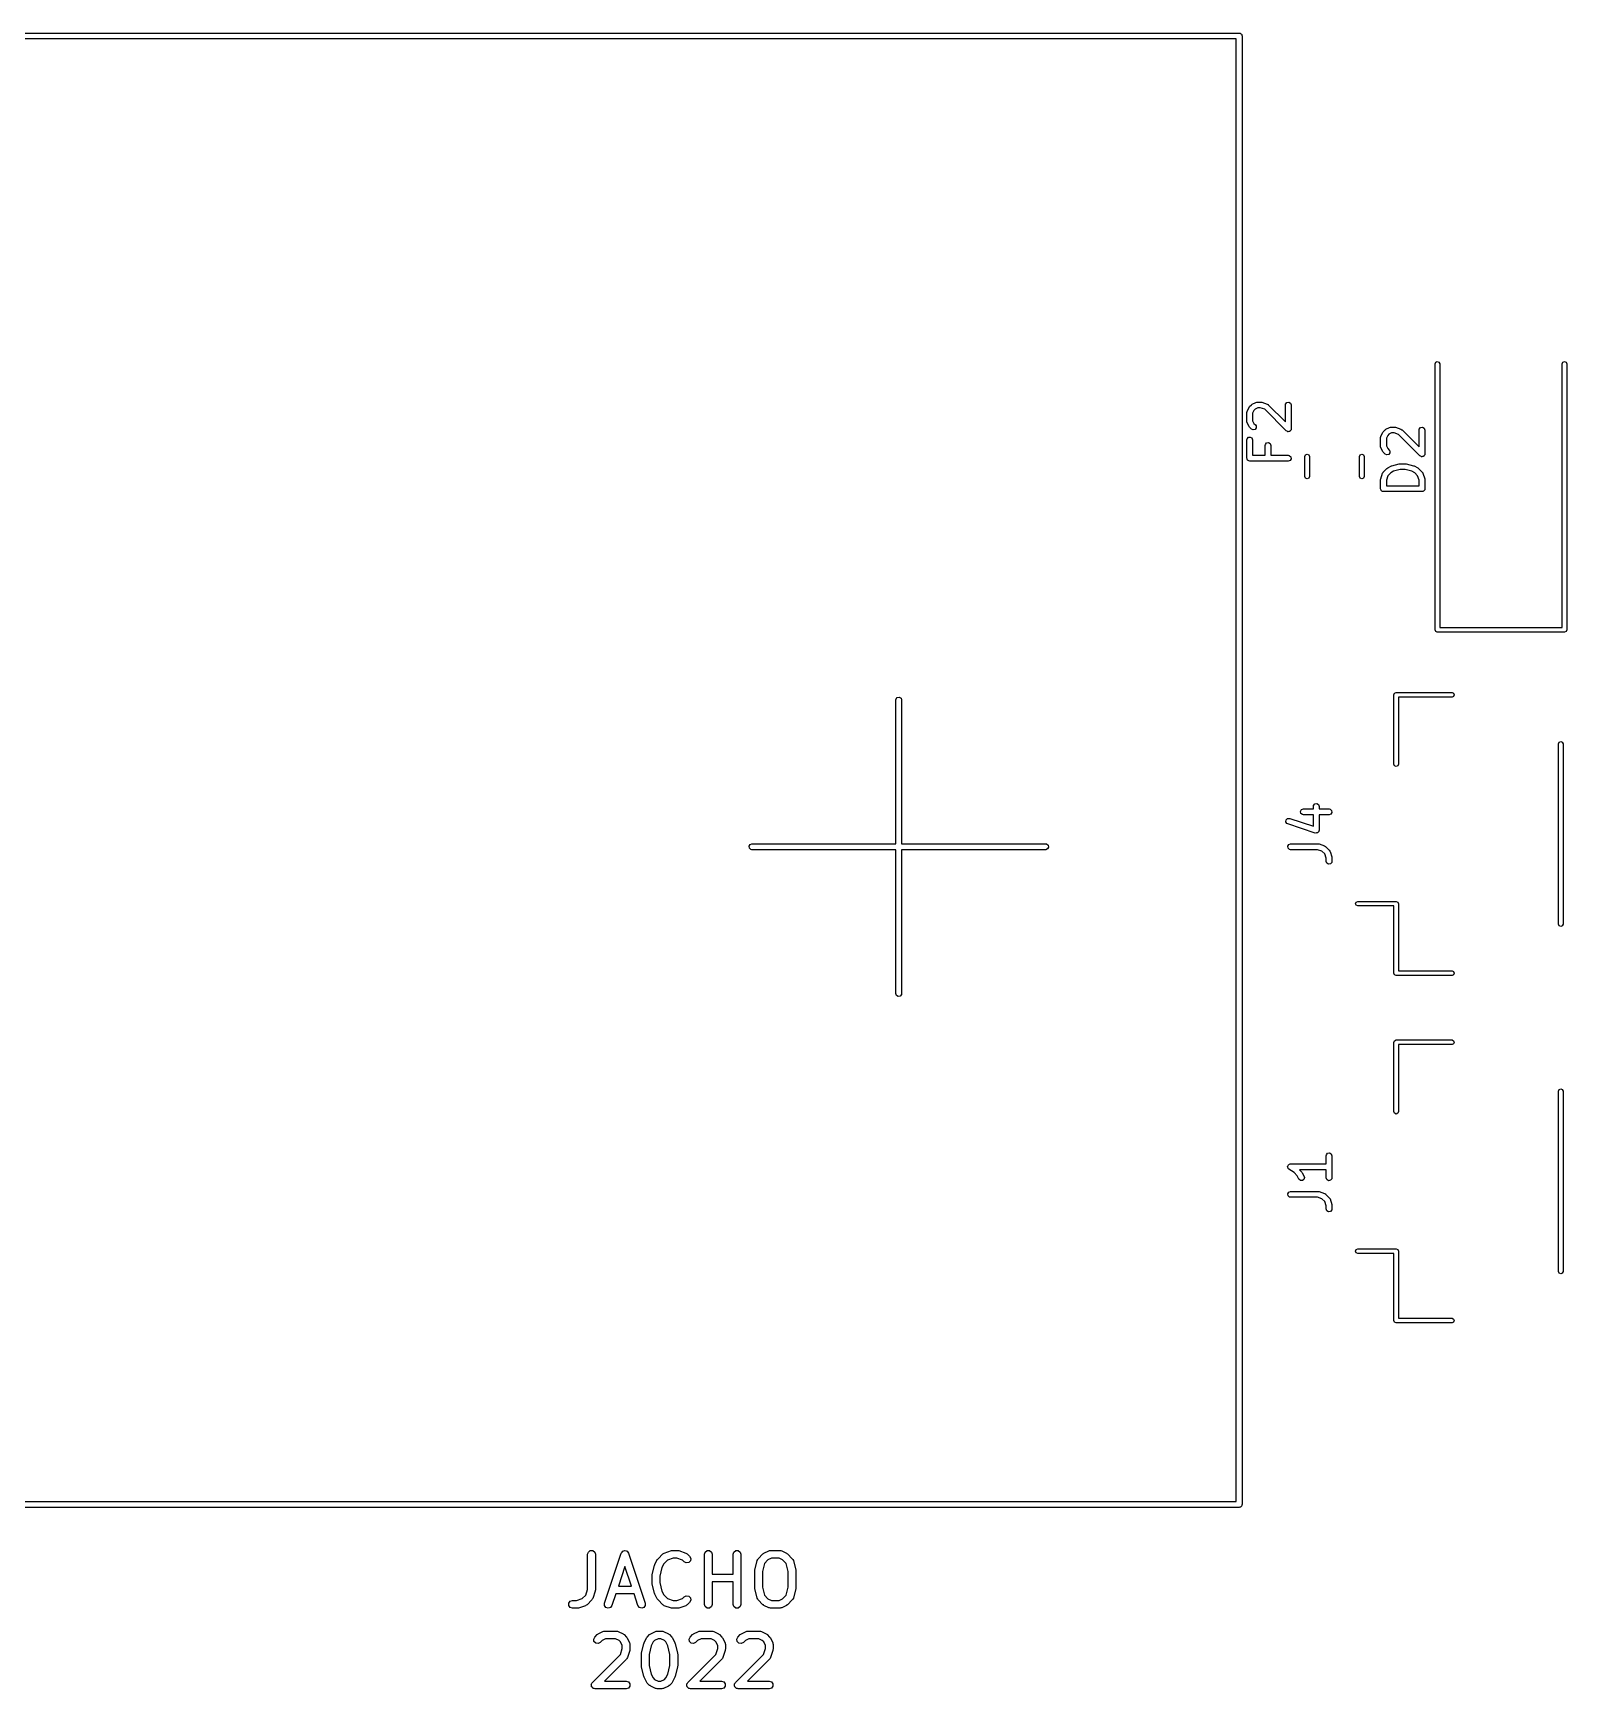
# Model space of a CAD drawing. Extents: x 0.4 to 3.53, y 0.06 to 1.94.
# Drawn here: x 1.966 to 3.532, y 0.062 to 1.753 of the extents above; entities that cross this region are included whole.
import ezdxf

# ---------------------------------------------------------------- set-up
doc = ezdxf.new("R2010")
doc.units = 0
doc.header["$MEASUREMENT"] = 0
doc.layers.add('BLACK', color=7, linetype='CONTINUOUS')

msp = doc.modelspace()

# ---------------------------------------------------------------- linework, layer by layer
at = {"layer": 'BLACK', "linetype": 'CONTINUOUS'}
for p, q in [((0.4024, 1.753), (3.1976, 1.753)), ((3.1947, 1.747), (0.4053, 1.747)), ((3.1947, 0.253), (3.1947, 1.747)), ((3.1976, 1.753), (3.198, 1.7529)), ((3.198, 1.7529), (3.1982, 1.7529)), ((3.1982, 1.7529), (3.1983, 1.7528)), ((3.1983, 1.7528), (3.1987, 1.7528)), ((3.1987, 1.7528), (3.1992, 1.7523)), ((3.1992, 1.7523), (3.1999, 1.7519)), ((3.1999, 1.7519), (3.2, 1.7516)), ((3.2, 1.7516), (3.2002, 1.7515)), ((3.2002, 1.7515), (3.2003, 1.7507)), ((3.2003, 1.7507), (3.2006, 1.75)), ((3.2006, 1.75), (3.2006, 0.25)), ((3.3977, 1.415), (3.3984, 1.4167)), ((3.3977, 1.1434), (3.3977, 1.415)), ((3.3984, 1.4167), (3.4, 1.4174)), ((3.4, 1.4174), (3.4017, 1.4167)), ((3.4017, 1.4167), (3.4024, 1.415)), ((3.4024, 1.415), (3.4024, 1.1457)), ((3.5276, 1.415), (3.5283, 1.4167)), ((3.5276, 1.1457), (3.5276, 1.415)), ((3.5283, 1.4167), (3.53, 1.4174)), ((3.53, 1.4174), (3.5316, 1.4167)), ((3.5316, 1.4167), (3.5323, 1.415)), ((3.5323, 1.415), (3.5323, 1.1434)), ((3.2058, 1.3669), (3.2077, 1.3707)), ((3.2077, 1.3707), (3.2082, 1.3714)), ((3.2082, 1.3715), (3.2101, 1.3733)), ((3.2082, 1.3714), (3.2082, 1.3715)), ((3.2101, 1.3733), (3.2108, 1.3738)), ((3.2108, 1.3738), (3.2109, 1.3739)), ((3.2109, 1.3739), (3.2146, 1.3758)), ((3.2166, 1.3702), (3.2139, 1.3688)), ((3.2146, 1.3758), (3.2156, 1.376)), ((3.2156, 1.376), (3.2158, 1.376)), ((3.2158, 1.376), (3.2159, 1.3761)), ((3.2159, 1.3761), (3.2197, 1.3761)), ((3.2192, 1.3702), (3.2166, 1.3702)), ((3.2237, 1.3687), (3.2192, 1.3702)), ((3.2197, 1.3761), (3.2206, 1.3759)), ((3.2206, 1.3759), (3.2206, 1.3759)), ((3.2206, 1.3759), (3.2262, 1.374)), ((3.2262, 1.374), (3.2271, 1.3736)), ((3.2271, 1.3736), (3.2272, 1.3734)), ((3.2272, 1.3734), (3.2274, 1.3733)), ((3.2274, 1.3733), (3.2449, 1.3559)), ((3.2449, 1.3731), (3.245, 1.3741)), ((3.2449, 1.3559), (3.2449, 1.3731)), ((3.245, 1.3741), (3.2463, 1.3757)), ((3.2463, 1.3757), (3.2483, 1.376)), ((3.2483, 1.376), (3.2501, 1.375)), ((3.2501, 1.375), (3.2508, 1.3731)), ((3.2508, 1.3731), (3.2508, 1.3487)), ((3.2055, 1.3656), (3.2057, 1.3666)), ((3.2055, 1.3562), (3.2055, 1.3656)), ((3.2056, 1.3561), (3.2055, 1.3562)), ((3.2055, 1.3559), (3.2056, 1.3561)), ((3.2058, 1.3549), (3.2055, 1.3559)), ((3.2057, 1.3666), (3.2058, 1.3668)), ((3.2058, 1.3668), (3.2058, 1.3669)), ((3.2077, 1.3512), (3.2058, 1.3549)), ((3.2127, 1.3676), (3.2114, 1.3649)), ((3.2114, 1.3649), (3.2114, 1.357)), ((3.2114, 1.357), (3.2127, 1.3542)), ((3.2139, 1.3688), (3.2127, 1.3676)), ((3.2127, 1.3542), (3.2143, 1.3527)), ((3.2457, 1.3467), (3.2237, 1.3687)), ((3.2055, 1.3375), (3.2057, 1.3385)), ((3.2055, 1.3188), (3.2055, 1.3375)), ((3.2057, 1.3385), (3.207, 1.3401)), ((3.207, 1.3401), (3.209, 1.3404)), ((3.2077, 1.3511), (3.2077, 1.3512)), ((3.2082, 1.3504), (3.2077, 1.3511)), ((3.2101, 1.3485), (3.2082, 1.3504)), ((3.209, 1.3404), (3.2107, 1.3394)), ((3.2119, 1.3477), (3.2101, 1.3485)), ((3.2107, 1.3394), (3.2114, 1.3375)), ((3.2114, 1.3375), (3.2114, 1.3217)), ((3.2139, 1.3482), (3.2119, 1.3477)), ((3.215, 1.3499), (3.2139, 1.3482)), ((3.2143, 1.3527), (3.2149, 1.3519)), ((3.2149, 1.3519), (3.215, 1.3499)), ((3.2465, 1.3463), (3.2457, 1.3467)), ((3.2473, 1.3458), (3.2465, 1.3463)), ((3.2474, 1.3459), (3.2473, 1.3458)), ((3.2475, 1.3458), (3.2474, 1.3459)), ((3.2484, 1.346), (3.2475, 1.3458)), ((3.2493, 1.3462), (3.2484, 1.346)), ((3.2494, 1.3463), (3.2493, 1.3462)), ((3.2495, 1.3463), (3.2494, 1.3463)), ((3.25, 1.3471), (3.2495, 1.3463)), ((3.2506, 1.3477), (3.25, 1.3471)), ((3.2508, 1.3487), (3.2506, 1.3481)), ((3.2506, 1.3481), (3.2507, 1.348)), ((3.2507, 1.348), (3.2506, 1.3479)), ((3.2506, 1.3479), (3.2506, 1.3477)), ((3.3421, 1.34), (3.3422, 1.341)), ((3.3421, 1.3306), (3.3421, 1.34)), ((3.3422, 1.341), (3.3424, 1.3412)), ((3.3424, 1.3413), (3.3443, 1.3451)), ((3.3424, 1.3412), (3.3424, 1.3413)), ((3.3443, 1.3451), (3.3448, 1.3458)), ((3.3448, 1.3458), (3.3467, 1.3477)), ((3.3448, 1.3458), (3.3448, 1.3458)), ((3.3467, 1.3477), (3.3474, 1.3482)), ((3.3474, 1.3483), (3.3512, 1.3501)), ((3.3474, 1.3482), (3.3474, 1.3483)), ((3.3493, 1.342), (3.348, 1.3393)), ((3.348, 1.3393), (3.348, 1.3313)), ((3.3505, 1.3432), (3.3493, 1.342)), ((3.3532, 1.3446), (3.3505, 1.3432)), ((3.3512, 1.3501), (3.3522, 1.3504)), ((3.3522, 1.3504), (3.3523, 1.3504)), ((3.3523, 1.3504), (3.3525, 1.3505)), ((3.3525, 1.3505), (3.3563, 1.3505)), ((3.3558, 1.3446), (3.3532, 1.3446)), ((3.3603, 1.3431), (3.3558, 1.3446)), ((3.3563, 1.3505), (3.3571, 1.3503)), ((3.3571, 1.3503), (3.3572, 1.3503)), ((3.3572, 1.3503), (3.3628, 1.3484)), ((3.3823, 1.3211), (3.3603, 1.3431)), ((3.3628, 1.3484), (3.3637, 1.3479)), ((3.3637, 1.3479), (3.3638, 1.3478)), ((3.3638, 1.3478), (3.364, 1.3477)), ((3.364, 1.3477), (3.3814, 1.3303)), ((3.3814, 1.3475), (3.3816, 1.3485)), ((3.3814, 1.3303), (3.3814, 1.3475)), ((3.3816, 1.3485), (3.3829, 1.3501)), ((3.3829, 1.3501), (3.3849, 1.3504)), ((3.3849, 1.3504), (3.3866, 1.3494)), ((3.3866, 1.3494), (3.3873, 1.3475)), ((3.3873, 1.3475), (3.3873, 1.3231)), ((3.2114, 1.3217), (3.2242, 1.3217)), ((3.2242, 1.3319), (3.2244, 1.3329)), ((3.2242, 1.3217), (3.2242, 1.3319)), ((3.2244, 1.3329), (3.2257, 1.3344)), ((3.2257, 1.3344), (3.2277, 1.3348)), ((3.2277, 1.3348), (3.2294, 1.3338)), ((3.2294, 1.3338), (3.2301, 1.3319)), ((3.2301, 1.3319), (3.2301, 1.3217)), ((3.2301, 1.3217), (3.2478, 1.3217)), ((3.2478, 1.3217), (3.2488, 1.3215)), ((3.2488, 1.3215), (3.2504, 1.3202)), ((3.2504, 1.3202), (3.2507, 1.3182)), ((3.2647, 1.3206), (3.2654, 1.3223)), ((3.2647, 1.3001), (3.2647, 1.3206)), ((3.2654, 1.3223), (3.267, 1.323)), ((3.267, 1.323), (3.2687, 1.3223)), ((3.2687, 1.3223), (3.2694, 1.3206)), ((3.2694, 1.3206), (3.2694, 1.3001)), ((3.3206, 1.3206), (3.3213, 1.3223)), ((3.3206, 1.3001), (3.3206, 1.3206)), ((3.3213, 1.3223), (3.323, 1.323)), ((3.323, 1.323), (3.3246, 1.3223)), ((3.3246, 1.3223), (3.3253, 1.3206)), ((3.3253, 1.3206), (3.3253, 1.3001)), ((3.3421, 1.3305), (3.3421, 1.3306)), ((3.3421, 1.3303), (3.3421, 1.3305)), ((3.3424, 1.3293), (3.3421, 1.3303)), ((3.3443, 1.3256), (3.3424, 1.3293)), ((3.3443, 1.3255), (3.3443, 1.3256)), ((3.3448, 1.3248), (3.3443, 1.3255)), ((3.3467, 1.3229), (3.3448, 1.3248)), ((3.3485, 1.3221), (3.3467, 1.3229)), ((3.348, 1.3313), (3.3493, 1.3286)), ((3.3505, 1.3226), (3.3485, 1.3221)), ((3.3493, 1.3286), (3.3508, 1.3271)), ((3.3516, 1.3242), (3.3505, 1.3226)), ((3.3508, 1.3271), (3.3514, 1.3263)), ((3.3514, 1.3263), (3.3516, 1.3242)), ((3.3831, 1.3207), (3.3823, 1.3211)), ((3.3839, 1.3202), (3.3831, 1.3207)), ((3.384, 1.3202), (3.3839, 1.3202)), ((3.3841, 1.3202), (3.384, 1.3202)), ((3.385, 1.3204), (3.3841, 1.3202)), ((3.3859, 1.3206), (3.385, 1.3204)), ((3.3861, 1.3207), (3.3859, 1.3207)), ((3.3859, 1.3207), (3.3859, 1.3206)), ((3.3866, 1.3215), (3.3861, 1.3207)), ((3.3872, 1.3221), (3.3866, 1.3215)), ((3.3873, 1.3231), (3.3872, 1.3225)), ((3.3872, 1.3225), (3.3872, 1.3224)), ((3.3872, 1.3224), (3.3872, 1.3223)), ((3.3872, 1.3223), (3.3872, 1.3221)), ((3.2058, 1.318), (3.2055, 1.3188)), ((3.2059, 1.3173), (3.2058, 1.318)), ((3.2061, 1.3171), (3.2059, 1.3173)), ((3.2062, 1.3169), (3.2061, 1.3171)), ((3.2068, 1.3165), (3.2062, 1.3169)), ((3.2074, 1.316), (3.2068, 1.3165)), ((3.2078, 1.3159), (3.2074, 1.316)), ((3.2079, 1.3158), (3.2078, 1.3159)), ((3.2081, 1.3159), (3.2079, 1.3158)), ((3.2084, 1.3158), (3.2081, 1.3159)), ((3.2478, 1.3158), (3.2084, 1.3158)), ((3.2497, 1.3165), (3.2478, 1.3158)), ((3.2507, 1.3182), (3.2497, 1.3165)), ((3.3422, 1.2978), (3.3441, 1.3034)), ((3.3441, 1.3034), (3.3446, 1.3043)), ((3.3446, 1.3043), (3.3447, 1.3044)), ((3.3447, 1.3044), (3.3448, 1.3046)), ((3.3448, 1.3046), (3.3485, 1.3083)), ((3.3485, 1.3083), (3.3493, 1.3089)), ((3.3493, 1.3089), (3.3531, 1.3108)), ((3.3493, 1.3089), (3.3493, 1.3089)), ((3.3524, 1.3038), (3.3495, 1.3009)), ((3.3554, 1.3054), (3.3524, 1.3038)), ((3.3531, 1.3108), (3.3536, 1.3109)), ((3.3536, 1.3109), (3.3537, 1.311)), ((3.3537, 1.311), (3.3612, 1.3129)), ((3.3622, 1.3071), (3.3554, 1.3054)), ((3.3612, 1.3129), (3.3618, 1.3129)), ((3.3618, 1.3129), (3.3619, 1.313)), ((3.3619, 1.313), (3.3675, 1.313)), ((3.3672, 1.3071), (3.3622, 1.3071)), ((3.374, 1.3054), (3.3672, 1.3071)), ((3.3675, 1.313), (3.3681, 1.3129)), ((3.3681, 1.3129), (3.3682, 1.3129)), ((3.3682, 1.3129), (3.3757, 1.311)), ((3.377, 1.3038), (3.374, 1.3054)), ((3.3757, 1.311), (3.3762, 1.3108)), ((3.3762, 1.3108), (3.3763, 1.3108)), ((3.3763, 1.3108), (3.3801, 1.3089)), ((3.3799, 1.3009), (3.377, 1.3038)), ((3.3801, 1.3089), (3.3808, 1.3084)), ((3.3808, 1.3084), (3.3809, 1.3083)), ((3.3809, 1.3083), (3.3846, 1.3046)), ((3.3846, 1.3046), (3.3852, 1.3038)), ((3.3852, 1.3038), (3.3852, 1.3036)), ((3.3852, 1.3036), (3.3853, 1.3034)), ((3.3853, 1.3034), (3.3872, 1.2978)), ((3.2654, 1.2984), (3.2647, 1.3001)), ((3.267, 1.2977), (3.2654, 1.2984)), ((3.2687, 1.2984), (3.267, 1.2977)), ((3.2694, 1.3001), (3.2687, 1.2984)), ((3.3213, 1.2984), (3.3206, 1.3001)), ((3.323, 1.2977), (3.3213, 1.2984)), ((3.3246, 1.2984), (3.323, 1.2977)), ((3.3253, 1.3001), (3.3246, 1.2984)), ((3.3421, 1.2969), (3.3422, 1.2978)), ((3.3421, 1.2875), (3.3421, 1.2969)), ((3.3423, 1.2868), (3.3421, 1.2875)), ((3.3422, 1.2978), (3.3422, 1.2978)), ((3.3425, 1.286), (3.3423, 1.2868)), ((3.3427, 1.2859), (3.3425, 1.286)), ((3.3428, 1.2856), (3.3427, 1.2859)), ((3.3434, 1.2852), (3.3428, 1.2856)), ((3.3495, 1.3009), (3.348, 1.2964)), ((3.348, 1.2964), (3.348, 1.2905)), ((3.348, 1.2905), (3.3814, 1.2905)), ((3.3814, 1.2964), (3.3799, 1.3009)), ((3.3814, 1.2905), (3.3814, 1.2964)), ((3.3867, 1.2859), (3.3863, 1.2853)), ((3.3872, 1.2865), (3.3867, 1.2859)), ((3.3872, 1.2978), (3.3873, 1.297)), ((3.3873, 1.287), (3.3872, 1.2869)), ((3.3872, 1.2869), (3.3872, 1.2865)), ((3.3873, 1.297), (3.3873, 1.2969)), ((3.3873, 1.2969), (3.3873, 1.2875)), ((3.3873, 1.2875), (3.3873, 1.2871)), ((3.3873, 1.2871), (3.3873, 1.287)), ((3.344, 1.2847), (3.3434, 1.2852)), ((3.3444, 1.2847), (3.344, 1.2847)), ((3.3445, 1.2846), (3.3444, 1.2847)), ((3.3446, 1.2846), (3.3445, 1.2846)), ((3.345, 1.2846), (3.3446, 1.2846)), ((3.3844, 1.2846), (3.345, 1.2846)), ((3.3851, 1.2848), (3.3844, 1.2846)), ((3.3859, 1.285), (3.3851, 1.2848)), ((3.386, 1.2852), (3.3859, 1.285)), ((3.3863, 1.2853), (3.386, 1.2852)), ((3.3984, 1.1417), (3.3977, 1.1434)), ((3.4, 1.141), (3.3984, 1.1417)), ((3.53, 1.141), (3.4, 1.141)), ((3.4024, 1.1457), (3.5276, 1.1457)), ((3.5316, 1.1417), (3.53, 1.141)), ((3.5323, 1.1434), (3.5316, 1.1417)), ((2.847, 1.0719), (2.8472, 1.0729)), ((2.847, 0.9248), (2.847, 1.0719)), ((2.8472, 1.0729), (2.8485, 1.0744)), ((2.8485, 1.0744), (2.8505, 1.0748)), ((2.8505, 1.0748), (2.8523, 1.0738)), ((2.8523, 1.0738), (2.8529, 1.0719)), ((2.8529, 1.0719), (2.8529, 0.9248)), ((3.3555, 1.0771), (3.3562, 1.0788)), ((3.3555, 1.0063), (3.3555, 1.0771)), ((3.3562, 1.0788), (3.3579, 1.0795)), ((3.3579, 1.0795), (3.415, 1.0795)), ((3.415, 1.0748), (3.3602, 1.0748)), ((3.3602, 1.0748), (3.3602, 1.0063)), ((3.415, 1.0795), (3.4166, 1.0788)), ((3.4166, 1.0755), (3.415, 1.0748)), ((3.4166, 1.0788), (3.4173, 1.0771)), ((3.4173, 1.0771), (3.4166, 1.0755)), ((3.5236, 1.0271), (3.5243, 1.0288)), ((3.5236, 0.8429), (3.5236, 1.0271)), ((3.5243, 1.0288), (3.526, 1.0295)), ((3.526, 1.0295), (3.5276, 1.0288)), ((3.5276, 1.0288), (3.5284, 1.0271)), ((3.5284, 1.0271), (3.5284, 0.8429)), ((3.3562, 1.0046), (3.3555, 1.0063)), ((3.3579, 1.0039), (3.3562, 1.0046)), ((3.3595, 1.0046), (3.3579, 1.0039)), ((3.3602, 1.0063), (3.3595, 1.0046)), ((3.2734, 0.9631), (3.2736, 0.9641)), ((3.2736, 0.9641), (3.2749, 0.9657)), ((3.2749, 0.9657), (3.2769, 0.966)), ((3.2769, 0.966), (3.2786, 0.965)), ((3.2786, 0.965), (3.2793, 0.9631)), ((3.2453, 0.9475), (3.2456, 0.9495)), ((3.2464, 0.9458), (3.2453, 0.9475)), ((3.2456, 0.9495), (3.2471, 0.9509)), ((3.2471, 0.9509), (3.2492, 0.9509)), ((3.2492, 0.9509), (3.2734, 0.9428)), ((3.2603, 0.958), (3.2613, 0.9598)), ((3.2607, 0.956), (3.2603, 0.958)), ((3.2622, 0.9547), (3.2607, 0.956)), ((3.2613, 0.9598), (3.2632, 0.9605)), ((3.2632, 0.9545), (3.2622, 0.9547)), ((3.2632, 0.9605), (3.2734, 0.9605)), ((3.2734, 0.9545), (3.2632, 0.9545)), ((3.2734, 0.9605), (3.2734, 0.9631)), ((3.2734, 0.9428), (3.2734, 0.9545)), ((3.2793, 0.9631), (3.2793, 0.9605)), ((3.2793, 0.9605), (3.2895, 0.9605)), ((3.2895, 0.9545), (3.2793, 0.9545)), ((3.2793, 0.9545), (3.2793, 0.9387)), ((3.2895, 0.9605), (3.2905, 0.9603)), ((3.2914, 0.9552), (3.2895, 0.9545)), ((3.2905, 0.9603), (3.292, 0.959)), ((3.2924, 0.957), (3.2914, 0.9552)), ((3.292, 0.959), (3.2924, 0.957)), ((3.2473, 0.9453), (3.2464, 0.9458)), ((3.2754, 0.9359), (3.2473, 0.9453)), ((3.2756, 0.936), (3.2754, 0.9359)), ((3.2758, 0.9358), (3.2756, 0.936)), ((3.2766, 0.936), (3.2758, 0.9358)), ((3.2774, 0.936), (3.2766, 0.936)), ((3.2776, 0.9362), (3.2774, 0.936)), ((3.2778, 0.9362), (3.2776, 0.9362)), ((3.2783, 0.9368), (3.2778, 0.9362)), ((3.2789, 0.9373), (3.2783, 0.9368)), ((3.279, 0.9376), (3.2789, 0.9373)), ((3.2791, 0.9377), (3.279, 0.9376)), ((3.2793, 0.9387), (3.2791, 0.9377)), ((2.6971, 0.9224), (2.6981, 0.9241)), ((2.6975, 0.9204), (2.6971, 0.9224)), ((2.699, 0.9191), (2.6975, 0.9204)), ((2.6981, 0.9241), (2.7, 0.9248)), ((2.7, 0.9189), (2.699, 0.9191)), ((2.7, 0.9248), (2.847, 0.9248)), ((2.847, 0.9189), (2.7, 0.9189)), ((2.847, 0.7719), (2.847, 0.9189)), ((2.8529, 0.9248), (3, 0.9248)), ((3, 0.9189), (2.8529, 0.9189)), ((2.8529, 0.9189), (2.8529, 0.7719)), ((3, 0.9248), (3.001, 0.9247)), ((3.0019, 0.9196), (3, 0.9189)), ((3.001, 0.9247), (3.0025, 0.9234)), ((3.0029, 0.9214), (3.0019, 0.9196)), ((3.0025, 0.9234), (3.0029, 0.9214)), ((3.2472, 0.9224), (3.2482, 0.9241)), ((3.2475, 0.9204), (3.2472, 0.9224)), ((3.2491, 0.9191), (3.2475, 0.9204)), ((3.2482, 0.9241), (3.2501, 0.9248)), ((3.2501, 0.9189), (3.2491, 0.9191)), ((3.2501, 0.9248), (3.2782, 0.9248)), ((3.2777, 0.9189), (3.2501, 0.9189)), ((3.2822, 0.9174), (3.2777, 0.9189)), ((3.2782, 0.9248), (3.2791, 0.9247)), ((3.2791, 0.9247), (3.2792, 0.9247)), ((3.2792, 0.9247), (3.2848, 0.9228)), ((3.285, 0.9147), (3.2822, 0.9174)), ((3.2848, 0.9228), (3.2857, 0.9223)), ((3.2865, 0.9101), (3.285, 0.9147)), ((3.2857, 0.9223), (3.2858, 0.9222)), ((3.2858, 0.9222), (3.2859, 0.9221)), ((3.2859, 0.9221), (3.2897, 0.9183)), ((3.2897, 0.9183), (3.2903, 0.9175)), ((3.2903, 0.9175), (3.2903, 0.9173)), ((3.2903, 0.9173), (3.2904, 0.9172)), ((3.2904, 0.9172), (3.2923, 0.9116)), ((3.2865, 0.9069), (3.2865, 0.9101)), ((3.2872, 0.905), (3.2865, 0.9069)), ((3.2889, 0.904), (3.2872, 0.905)), ((3.2909, 0.9043), (3.2889, 0.904)), ((3.2922, 0.9059), (3.2909, 0.9043)), ((3.2924, 0.9069), (3.2922, 0.9059)), ((3.2923, 0.9116), (3.2924, 0.9107)), ((3.2924, 0.9107), (3.2924, 0.9106)), ((3.2924, 0.9106), (3.2924, 0.9069)), ((3.3165, 0.8637), (3.3172, 0.8654)), ((3.3172, 0.8621), (3.3165, 0.8637)), ((3.3172, 0.8654), (3.3189, 0.8661)), ((3.3189, 0.8661), (3.3579, 0.8661)), ((3.3579, 0.8661), (3.3595, 0.8654)), ((3.3595, 0.8654), (3.3602, 0.8637)), ((3.3602, 0.8637), (3.3602, 0.7952)), ((3.3189, 0.8614), (3.3172, 0.8621)), ((3.3555, 0.8614), (3.3189, 0.8614)), ((3.3555, 0.7929), (3.3555, 0.8614)), ((3.5243, 0.8412), (3.5236, 0.8429)), ((3.526, 0.8405), (3.5243, 0.8412)), ((3.5276, 0.8412), (3.526, 0.8405)), ((3.5284, 0.8429), (3.5276, 0.8412)), ((3.3602, 0.7952), (3.415, 0.7952)), ((3.415, 0.7952), (3.4166, 0.7945)), ((3.3562, 0.7912), (3.3555, 0.7929)), ((3.3579, 0.7905), (3.3562, 0.7912)), ((3.415, 0.7905), (3.3579, 0.7905)), ((3.4166, 0.7912), (3.415, 0.7905)), ((3.4166, 0.7945), (3.4173, 0.7929)), ((3.4173, 0.7929), (3.4166, 0.7912)), ((2.8477, 0.77), (2.847, 0.7719)), ((2.8495, 0.769), (2.8477, 0.77)), ((2.8515, 0.7693), (2.8495, 0.769)), ((2.8528, 0.7709), (2.8515, 0.7693)), ((2.8529, 0.7719), (2.8528, 0.7709)), ((3.3555, 0.7221), (3.3562, 0.7238)), ((3.3555, 0.6513), (3.3555, 0.7221)), ((3.3562, 0.7238), (3.3579, 0.7245)), ((3.3579, 0.7245), (3.415, 0.7245)), ((3.415, 0.7198), (3.3602, 0.7198)), ((3.3602, 0.7198), (3.3602, 0.6513)), ((3.415, 0.7245), (3.4166, 0.7238)), ((3.4166, 0.7205), (3.415, 0.7198)), ((3.4166, 0.7238), (3.4173, 0.7221)), ((3.4173, 0.7221), (3.4166, 0.7205)), ((3.5236, 0.6721), (3.5243, 0.6738)), ((3.5236, 0.4879), (3.5236, 0.6721)), ((3.5243, 0.6738), (3.526, 0.6745)), ((3.526, 0.6745), (3.5276, 0.6738)), ((3.5276, 0.6738), (3.5284, 0.6721)), ((3.5284, 0.6721), (3.5284, 0.4879)), ((3.3562, 0.6496), (3.3555, 0.6513)), ((3.3579, 0.6489), (3.3562, 0.6496)), ((3.3595, 0.6496), (3.3579, 0.6489)), ((3.3602, 0.6513), (3.3595, 0.6496)), ((3.288, 0.6088), (3.29, 0.6092)), ((3.29, 0.6092), (3.2917, 0.6081)), ((3.2471, 0.5952), (3.2472, 0.5953)), ((3.2474, 0.5944), (3.2471, 0.5952)), ((3.2472, 0.5955), (3.2476, 0.5963)), ((3.2472, 0.5953), (3.2472, 0.5955)), ((3.2475, 0.5935), (3.2474, 0.5944)), ((3.2477, 0.5934), (3.2475, 0.5935)), ((3.2476, 0.5963), (3.248, 0.597)), ((3.2477, 0.5933), (3.2477, 0.5934)), ((3.2485, 0.5925), (3.2477, 0.5933)), ((3.248, 0.597), (3.2481, 0.5971)), ((3.2481, 0.5971), (3.2482, 0.5973)), ((3.2482, 0.5973), (3.249, 0.5976)), ((3.2538, 0.589), (3.2485, 0.5925)), ((3.249, 0.5976), (3.2498, 0.5979)), ((3.2498, 0.5979), (3.2499, 0.5979)), ((3.2499, 0.5979), (3.2501, 0.598)), ((3.2501, 0.598), (3.2865, 0.598)), ((3.2865, 0.592), (3.2591, 0.592)), ((3.2591, 0.592), (3.2616, 0.5896)), ((3.2865, 0.6062), (3.2867, 0.6073)), ((3.2865, 0.598), (3.2865, 0.6062)), ((3.2865, 0.5837), (3.2865, 0.592)), ((3.2867, 0.6073), (3.288, 0.6088)), ((3.2917, 0.6081), (3.2924, 0.6062)), ((3.2924, 0.6062), (3.2924, 0.5837)), ((3.257, 0.5857), (3.2538, 0.589)), ((3.2587, 0.5824), (3.257, 0.5857)), ((3.2602, 0.581), (3.2587, 0.5824)), ((3.2622, 0.5809), (3.2602, 0.581)), ((3.2616, 0.5896), (3.2621, 0.5889)), ((3.2621, 0.5889), (3.2621, 0.5888)), ((3.2621, 0.5888), (3.264, 0.5851)), ((3.2638, 0.5821), (3.2622, 0.5809)), ((3.2643, 0.5841), (3.2638, 0.5821)), ((3.264, 0.5851), (3.2643, 0.5841)), ((3.2872, 0.5819), (3.2865, 0.5837)), ((3.2889, 0.5808), (3.2872, 0.5819)), ((3.2909, 0.5812), (3.2889, 0.5808)), ((3.2922, 0.5827), (3.2909, 0.5812)), ((3.2924, 0.5837), (3.2922, 0.5827)), ((3.2472, 0.5674), (3.2482, 0.5691)), ((3.2475, 0.5654), (3.2472, 0.5674)), ((3.2491, 0.5641), (3.2475, 0.5654)), ((3.2482, 0.5691), (3.2501, 0.5698)), ((3.2501, 0.5639), (3.2491, 0.5641)), ((3.2501, 0.5698), (3.2782, 0.5698)), ((3.2777, 0.5639), (3.2501, 0.5639)), ((3.2822, 0.5624), (3.2777, 0.5639)), ((3.2782, 0.5698), (3.2791, 0.5697)), ((3.2791, 0.5697), (3.2792, 0.5697)), ((3.2792, 0.5697), (3.2848, 0.5678)), ((3.285, 0.5597), (3.2822, 0.5624)), ((3.2848, 0.5678), (3.2857, 0.5673)), ((3.2865, 0.5551), (3.285, 0.5597)), ((3.2857, 0.5673), (3.2858, 0.5672)), ((3.2858, 0.5672), (3.2859, 0.5671)), ((3.2859, 0.5671), (3.2897, 0.5633)), ((3.2897, 0.5633), (3.2903, 0.5625)), ((3.2903, 0.5625), (3.2903, 0.5623)), ((3.2903, 0.5623), (3.2904, 0.5622)), ((3.2904, 0.5622), (3.2923, 0.5566)), ((3.2865, 0.5519), (3.2865, 0.5551)), ((3.2872, 0.55), (3.2865, 0.5519)), ((3.2889, 0.549), (3.2872, 0.55)), ((3.2909, 0.5493), (3.2889, 0.549)), ((3.2922, 0.5509), (3.2909, 0.5493)), ((3.2924, 0.5519), (3.2922, 0.5509)), ((3.2923, 0.5566), (3.2924, 0.5557)), ((3.2924, 0.5557), (3.2924, 0.5556)), ((3.2924, 0.5556), (3.2924, 0.5519)), ((3.3165, 0.5087), (3.3172, 0.5104)), ((3.3172, 0.5071), (3.3165, 0.5087)), ((3.3172, 0.5104), (3.3189, 0.5111)), ((3.3189, 0.5111), (3.3579, 0.5111)), ((3.3579, 0.5111), (3.3595, 0.5104)), ((3.3595, 0.5104), (3.3602, 0.5087)), ((3.3602, 0.5087), (3.3602, 0.4402)), ((3.3189, 0.5064), (3.3172, 0.5071)), ((3.3555, 0.5064), (3.3189, 0.5064)), ((3.3555, 0.4379), (3.3555, 0.5064)), ((3.5243, 0.4862), (3.5236, 0.4879)), ((3.526, 0.4855), (3.5243, 0.4862)), ((3.5276, 0.4862), (3.526, 0.4855)), ((3.5284, 0.4879), (3.5276, 0.4862)), ((3.3602, 0.4402), (3.415, 0.4402)), ((3.415, 0.4402), (3.4166, 0.4395)), ((3.3562, 0.4362), (3.3555, 0.4379)), ((3.3579, 0.4355), (3.3562, 0.4362)), ((3.415, 0.4355), (3.3579, 0.4355)), ((3.4166, 0.4362), (3.415, 0.4355)), ((3.4166, 0.4395), (3.4173, 0.4379)), ((3.4173, 0.4379), (3.4166, 0.4362)), ((3.1976, 0.247), (0.4024, 0.247)), ((0.4053, 0.253), (3.1947, 0.253)), ((3.1984, 0.2473), (3.1976, 0.247)), ((3.1991, 0.2474), (3.1984, 0.2473)), ((3.1993, 0.2476), (3.1991, 0.2474)), ((3.1995, 0.2477), (3.1993, 0.2476)), ((3.1999, 0.2484), (3.1995, 0.2477)), ((3.2004, 0.249), (3.1999, 0.2484)), ((3.2005, 0.2494), (3.2004, 0.249)), ((3.2006, 0.25), (3.2005, 0.2496)), ((3.2005, 0.2496), (3.2005, 0.2495)), ((3.2005, 0.2495), (3.2005, 0.2494)), ((2.533, 0.2015), (2.5349, 0.203)), ((2.5349, 0.203), (2.5374, 0.203)), ((2.5374, 0.203), (2.5394, 0.2015)), ((2.5691, 0.2028), (2.5703, 0.2032)), ((2.5703, 0.2032), (2.5703, 0.2032)), ((2.5703, 0.2032), (2.5714, 0.2028)), ((2.5703, 0.2032), (2.5703, 0.2032)), ((2.6105, 0.2005), (2.6178, 0.203)), ((2.6178, 0.203), (2.6184, 0.203)), ((2.6184, 0.203), (2.619, 0.2032)), ((2.619, 0.2032), (2.6239, 0.2032)), ((2.6239, 0.2032), (2.6245, 0.203)), ((2.6245, 0.203), (2.6252, 0.203)), ((2.6252, 0.203), (2.6325, 0.2005)), ((2.6524, 0.2015), (2.6544, 0.203)), ((2.6544, 0.203), (2.6568, 0.203)), ((2.6568, 0.203), (2.6588, 0.2015)), ((2.6816, 0.2015), (2.6836, 0.203)), ((2.6836, 0.203), (2.686, 0.203)), ((2.686, 0.203), (2.688, 0.2015)), ((2.7181, 0.2029), (2.719, 0.2032)), ((2.719, 0.2032), (2.7287, 0.2032)), ((2.7287, 0.2032), (2.7296, 0.2029)), ((2.5322, 0.1992), (2.533, 0.2015)), ((2.5322, 0.1633), (2.5322, 0.1992)), ((2.5394, 0.2015), (2.5401, 0.1992)), ((2.5401, 0.1992), (2.5401, 0.1627)), ((2.5495, 0.1493), (2.5665, 0.2005)), ((2.5703, 0.1868), (2.5636, 0.1666)), ((2.5665, 0.2005), (2.5673, 0.2014)), ((2.5673, 0.2014), (2.568, 0.2024)), ((2.568, 0.2024), (2.5691, 0.2028)), ((2.568, 0.2024), (2.568, 0.2024)), ((2.568, 0.2024), (2.568, 0.2024)), ((2.577, 0.1666), (2.5703, 0.1868)), ((2.5714, 0.2028), (2.5726, 0.2024)), ((2.5726, 0.2024), (2.5726, 0.2024)), ((2.5726, 0.2024), (2.5726, 0.2024)), ((2.5726, 0.2024), (2.5733, 0.2014)), ((2.5733, 0.2014), (2.574, 0.2005)), ((2.574, 0.2005), (2.5911, 0.1493)), ((2.5981, 0.1782), (2.6006, 0.188)), ((2.6006, 0.188), (2.6008, 0.1884)), ((2.6008, 0.1884), (2.6009, 0.1888)), ((2.6009, 0.1888), (2.6033, 0.1937)), ((2.6033, 0.1937), (2.6038, 0.1941)), ((2.6038, 0.1941), (2.6041, 0.1947)), ((2.6041, 0.1947), (2.6089, 0.1996)), ((2.6101, 0.1896), (2.6081, 0.1857)), ((2.6089, 0.1996), (2.6098, 0.2)), ((2.6098, 0.2), (2.6105, 0.2005)), ((2.6138, 0.1933), (2.6101, 0.1896)), ((2.6197, 0.1953), (2.6138, 0.1933)), ((2.6233, 0.1953), (2.6197, 0.1953)), ((2.6291, 0.1933), (2.6233, 0.1953)), ((2.6309, 0.1916), (2.6291, 0.1933)), ((2.633, 0.1905), (2.6309, 0.1916)), ((2.6325, 0.2005), (2.6332, 0.2)), ((2.6354, 0.1908), (2.633, 0.1905)), ((2.6332, 0.2), (2.634, 0.1996)), ((2.634, 0.1996), (2.6364, 0.1971)), ((2.6372, 0.1926), (2.6354, 0.1908)), ((2.6364, 0.1971), (2.6375, 0.195)), ((2.6375, 0.195), (2.6372, 0.1926)), ((2.6517, 0.1992), (2.6524, 0.2015)), ((2.6517, 0.148), (2.6517, 0.1992)), ((2.6588, 0.2015), (2.6595, 0.1992)), ((2.6595, 0.1992), (2.6595, 0.1788)), ((2.6809, 0.1992), (2.6816, 0.2015)), ((2.6809, 0.1788), (2.6809, 0.1992)), ((2.688, 0.2015), (2.6888, 0.1992)), ((2.6888, 0.1992), (2.6888, 0.148)), ((2.7029, 0.1831), (2.7054, 0.1929)), ((2.7054, 0.1929), (2.706, 0.1938)), ((2.706, 0.1938), (2.7064, 0.1947)), ((2.7064, 0.1947), (2.7113, 0.1996)), ((2.7128, 0.1899), (2.7107, 0.1817)), ((2.7113, 0.1996), (2.7119, 0.1999)), ((2.7119, 0.1999), (2.7123, 0.2003)), ((2.7123, 0.2003), (2.7172, 0.2028)), ((2.7164, 0.1936), (2.7128, 0.1899)), ((2.7199, 0.1953), (2.7164, 0.1936)), ((2.7172, 0.2028), (2.7181, 0.2029)), ((2.7278, 0.1953), (2.7199, 0.1953)), ((2.7313, 0.1936), (2.7278, 0.1953)), ((2.7296, 0.2029), (2.7305, 0.2028)), ((2.7305, 0.2028), (2.7353, 0.2003)), ((2.7349, 0.1899), (2.7313, 0.1936)), ((2.737, 0.1817), (2.7349, 0.1899)), ((2.7353, 0.2003), (2.7358, 0.1999)), ((2.7358, 0.1999), (2.7364, 0.1996)), ((2.7364, 0.1996), (2.7412, 0.1947)), ((2.7412, 0.1947), (2.7417, 0.1938)), ((2.7417, 0.1938), (2.7423, 0.1929)), ((2.7423, 0.1929), (2.7447, 0.1831)), ((2.598, 0.1773), (2.5982, 0.1778)), ((2.598, 0.17), (2.598, 0.1773)), ((2.5982, 0.1695), (2.598, 0.17)), ((2.5982, 0.1778), (2.5981, 0.1782)), ((2.5981, 0.169), (2.5982, 0.1695)), ((2.6081, 0.1857), (2.6059, 0.1768)), ((2.6059, 0.1768), (2.6059, 0.1705)), ((2.6059, 0.1705), (2.6081, 0.1616)), ((2.6595, 0.1788), (2.6809, 0.1788)), ((2.6809, 0.1709), (2.6595, 0.1709)), ((2.6595, 0.1709), (2.6595, 0.148)), ((2.6809, 0.148), (2.6809, 0.1709)), ((2.7028, 0.1822), (2.703, 0.1826)), ((2.7028, 0.1651), (2.7028, 0.1822)), ((2.703, 0.1826), (2.7029, 0.1831)), ((2.7107, 0.1817), (2.7107, 0.1656)), ((2.737, 0.1656), (2.737, 0.1817)), ((2.7447, 0.1831), (2.7447, 0.1826)), ((2.7447, 0.1826), (2.7448, 0.1822)), ((2.7448, 0.1822), (2.7448, 0.1651)), ((2.5209, 0.152), (2.5267, 0.1539)), ((2.5267, 0.1539), (2.5303, 0.1575)), ((2.5303, 0.1575), (2.5322, 0.1633)), ((2.5365, 0.1526), (2.5316, 0.1477)), ((2.5369, 0.1534), (2.5365, 0.1526)), ((2.5375, 0.1541), (2.5369, 0.1534)), ((2.5399, 0.1614), (2.5375, 0.1541)), ((2.5401, 0.1627), (2.5399, 0.1621)), ((2.5399, 0.1621), (2.5399, 0.1614)), ((2.5609, 0.1587), (2.557, 0.1468)), ((2.5796, 0.1587), (2.5609, 0.1587)), ((2.5636, 0.1666), (2.577, 0.1666)), ((2.5836, 0.1468), (2.5796, 0.1587)), ((2.6006, 0.1593), (2.5981, 0.169)), ((2.6008, 0.1589), (2.6006, 0.1593)), ((2.6009, 0.1585), (2.6008, 0.1589)), ((2.6033, 0.1536), (2.6009, 0.1585)), ((2.6038, 0.1531), (2.6033, 0.1536)), ((2.6041, 0.1526), (2.6038, 0.1531)), ((2.6089, 0.1477), (2.6041, 0.1526)), ((2.6081, 0.1616), (2.6101, 0.1577)), ((2.6101, 0.1577), (2.6138, 0.1539)), ((2.6138, 0.1539), (2.6197, 0.152)), ((2.6233, 0.152), (2.6291, 0.1539)), ((2.6291, 0.1539), (2.6309, 0.1557)), ((2.6309, 0.1557), (2.633, 0.1568)), ((2.633, 0.1568), (2.6354, 0.1564)), ((2.6354, 0.1564), (2.6372, 0.1547)), ((2.6375, 0.1523), (2.6364, 0.1501)), ((2.6372, 0.1547), (2.6375, 0.1523)), ((2.703, 0.1646), (2.7028, 0.1651)), ((2.7029, 0.1642), (2.703, 0.1646)), ((2.7054, 0.1544), (2.7029, 0.1642)), ((2.706, 0.1535), (2.7054, 0.1544)), ((2.7064, 0.1526), (2.706, 0.1535)), ((2.7113, 0.1477), (2.7064, 0.1526)), ((2.7107, 0.1656), (2.7128, 0.1574)), ((2.7128, 0.1574), (2.7164, 0.1537)), ((2.7164, 0.1537), (2.7199, 0.152)), ((2.7278, 0.152), (2.7313, 0.1537)), ((2.7313, 0.1537), (2.7349, 0.1574)), ((2.7349, 0.1574), (2.737, 0.1656)), ((2.7412, 0.1526), (2.7364, 0.1477)), ((2.7417, 0.1535), (2.7412, 0.1526)), ((2.7423, 0.1544), (2.7417, 0.1535)), ((2.7447, 0.1642), (2.7423, 0.1544)), ((2.7448, 0.1651), (2.7447, 0.1646)), ((2.7447, 0.1646), (2.7447, 0.1642)), ((2.5129, 0.1493), (2.5144, 0.1512)), ((2.5129, 0.1468), (2.5129, 0.1493)), ((2.5144, 0.1449), (2.5129, 0.1468)), ((2.5144, 0.1512), (2.5167, 0.152)), ((2.5167, 0.1441), (2.5144, 0.1449)), ((2.5167, 0.152), (2.5209, 0.152)), ((2.5215, 0.1441), (2.5167, 0.1441)), ((2.5221, 0.1443), (2.5215, 0.1441)), ((2.5228, 0.1443), (2.5221, 0.1443)), ((2.5301, 0.1467), (2.5228, 0.1443)), ((2.5308, 0.1473), (2.5301, 0.1467)), ((2.5316, 0.1477), (2.5308, 0.1473)), ((2.5495, 0.1469), (2.5495, 0.1493)), ((2.5509, 0.1449), (2.5495, 0.1469)), ((2.5532, 0.1441), (2.5509, 0.1449)), ((2.5555, 0.1448), (2.5532, 0.1441)), ((2.557, 0.1468), (2.5555, 0.1448)), ((2.5851, 0.1448), (2.5836, 0.1468)), ((2.5874, 0.1441), (2.5851, 0.1448)), ((2.5897, 0.1449), (2.5874, 0.1441)), ((2.5911, 0.1469), (2.5897, 0.1449)), ((2.5911, 0.1493), (2.5911, 0.1469)), ((2.6098, 0.1473), (2.6089, 0.1477)), ((2.6105, 0.1467), (2.6098, 0.1473)), ((2.6178, 0.1443), (2.6105, 0.1467)), ((2.6184, 0.1443), (2.6178, 0.1443)), ((2.619, 0.1441), (2.6184, 0.1443)), ((2.6239, 0.1441), (2.619, 0.1441)), ((2.6197, 0.152), (2.6233, 0.152)), ((2.6245, 0.1443), (2.6239, 0.1441)), ((2.6252, 0.1443), (2.6245, 0.1443)), ((2.6325, 0.1467), (2.6252, 0.1443)), ((2.6332, 0.1473), (2.6325, 0.1467)), ((2.634, 0.1477), (2.6332, 0.1473)), ((2.6364, 0.1501), (2.634, 0.1477)), ((2.6524, 0.1457), (2.6517, 0.148)), ((2.6544, 0.1443), (2.6524, 0.1457)), ((2.6568, 0.1443), (2.6544, 0.1443)), ((2.6588, 0.1457), (2.6568, 0.1443)), ((2.6595, 0.148), (2.6588, 0.1457)), ((2.6816, 0.1457), (2.6809, 0.148)), ((2.6836, 0.1443), (2.6816, 0.1457)), ((2.686, 0.1443), (2.6836, 0.1443)), ((2.688, 0.1457), (2.686, 0.1443)), ((2.6888, 0.148), (2.688, 0.1457)), ((2.7119, 0.1474), (2.7113, 0.1477)), ((2.7123, 0.147), (2.7119, 0.1474)), ((2.7172, 0.1445), (2.7123, 0.147)), ((2.7181, 0.1444), (2.7172, 0.1445)), ((2.719, 0.1441), (2.7181, 0.1444)), ((2.7287, 0.1441), (2.719, 0.1441)), ((2.7199, 0.152), (2.7278, 0.152)), ((2.7296, 0.1444), (2.7287, 0.1441)), ((2.7305, 0.1445), (2.7296, 0.1444)), ((2.7353, 0.147), (2.7305, 0.1445)), ((2.7358, 0.1474), (2.7353, 0.147)), ((2.7364, 0.1477), (2.7358, 0.1474)), ((2.5429, 0.1179), (2.5478, 0.1203)), ((2.5478, 0.1203), (2.5487, 0.1205)), ((2.5487, 0.1205), (2.5496, 0.1208)), ((2.5496, 0.1208), (2.5618, 0.1208)), ((2.5618, 0.1208), (2.5626, 0.1205)), ((2.5626, 0.1205), (2.5635, 0.1203)), ((2.5635, 0.1203), (2.5684, 0.1179)), ((2.5966, 0.1179), (2.6014, 0.1203)), ((2.6014, 0.1203), (2.6023, 0.1205)), ((2.6023, 0.1205), (2.6032, 0.1208)), ((2.6032, 0.1208), (2.6081, 0.1208)), ((2.6081, 0.1208), (2.6089, 0.1205)), ((2.6089, 0.1205), (2.6098, 0.1203)), ((2.6098, 0.1203), (2.6147, 0.1179)), ((2.6404, 0.1179), (2.6453, 0.1203)), ((2.6453, 0.1203), (2.6462, 0.1205)), ((2.6462, 0.1205), (2.6471, 0.1208)), ((2.6471, 0.1208), (2.6593, 0.1208)), ((2.6593, 0.1208), (2.6601, 0.1205)), ((2.6601, 0.1205), (2.661, 0.1203)), ((2.661, 0.1203), (2.6659, 0.1179)), ((2.6892, 0.1179), (2.694, 0.1203)), ((2.694, 0.1203), (2.6949, 0.1205)), ((2.6949, 0.1205), (2.6958, 0.1208)), ((2.6958, 0.1208), (2.708, 0.1208)), ((2.708, 0.1208), (2.7088, 0.1205)), ((2.7088, 0.1205), (2.7098, 0.1203)), ((2.7098, 0.1203), (2.7146, 0.1179)), ((2.5384, 0.1126), (2.5395, 0.1147)), ((2.5387, 0.1102), (2.5384, 0.1126)), ((2.5405, 0.1084), (2.5387, 0.1102)), ((2.5395, 0.1147), (2.5419, 0.1172)), ((2.5429, 0.1081), (2.5405, 0.1084)), ((2.5419, 0.1172), (2.5425, 0.1175)), ((2.5425, 0.1175), (2.5429, 0.1179)), ((2.545, 0.1092), (2.5429, 0.1081)), ((2.547, 0.1112), (2.545, 0.1092)), ((2.5505, 0.1129), (2.547, 0.1112)), ((2.5608, 0.1129), (2.5505, 0.1129)), ((2.5643, 0.1112), (2.5608, 0.1129)), ((2.5658, 0.1096), (2.5643, 0.1112)), ((2.5656, 0.097), (2.5676, 0.1028)), ((2.5676, 0.1061), (2.5658, 0.1096)), ((2.5676, 0.1028), (2.5676, 0.1061)), ((2.5684, 0.1179), (2.5688, 0.1175)), ((2.5688, 0.1175), (2.5694, 0.1172)), ((2.5694, 0.1172), (2.5718, 0.1147)), ((2.5718, 0.1147), (2.5721, 0.1142)), ((2.5721, 0.1142), (2.5726, 0.1137)), ((2.5726, 0.1137), (2.575, 0.1088)), ((2.575, 0.1088), (2.5752, 0.1079)), ((2.5752, 0.1079), (2.5754, 0.1071)), ((2.5753, 0.1016), (2.5752, 0.101)), ((2.5754, 0.1022), (2.5753, 0.1016)), ((2.5754, 0.1071), (2.5754, 0.1022)), ((2.5872, 0.0983), (2.5896, 0.108)), ((2.5896, 0.108), (2.5899, 0.1084)), ((2.5899, 0.1088), (2.5924, 0.1137)), ((2.5899, 0.1084), (2.5899, 0.1088)), ((2.5924, 0.1137), (2.5928, 0.1142)), ((2.5928, 0.1142), (2.5931, 0.1147)), ((2.5931, 0.1147), (2.5955, 0.1172)), ((2.5972, 0.1057), (2.5949, 0.0968)), ((2.5955, 0.1172), (2.5961, 0.1175)), ((2.5961, 0.1175), (2.5966, 0.1179)), ((2.5991, 0.1096), (2.5972, 0.1057)), ((2.6006, 0.1112), (2.5991, 0.1096)), ((2.6041, 0.1129), (2.6006, 0.1112)), ((2.6071, 0.1129), (2.6041, 0.1129)), ((2.6106, 0.1112), (2.6071, 0.1129)), ((2.6121, 0.1096), (2.6106, 0.1112)), ((2.6141, 0.1057), (2.6121, 0.1096)), ((2.6163, 0.0968), (2.6141, 0.1057)), ((2.6147, 0.1179), (2.6151, 0.1175)), ((2.6151, 0.1175), (2.6157, 0.1172)), ((2.6157, 0.1172), (2.6182, 0.1147)), ((2.6182, 0.1147), (2.6185, 0.1142)), ((2.6185, 0.1142), (2.6189, 0.1137)), ((2.6189, 0.1137), (2.6213, 0.1088)), ((2.6213, 0.1088), (2.6214, 0.1084)), ((2.6214, 0.1084), (2.6216, 0.108)), ((2.6216, 0.108), (2.6241, 0.0983)), ((2.6359, 0.1126), (2.637, 0.1147)), ((2.6362, 0.1102), (2.6359, 0.1126)), ((2.638, 0.1084), (2.6362, 0.1102)), ((2.637, 0.1147), (2.6394, 0.1172)), ((2.6404, 0.1081), (2.638, 0.1084)), ((2.6394, 0.1172), (2.64, 0.1175)), ((2.64, 0.1175), (2.6404, 0.1179)), ((2.6425, 0.1092), (2.6404, 0.1081)), ((2.6445, 0.1112), (2.6425, 0.1092)), ((2.648, 0.1129), (2.6445, 0.1112)), ((2.6583, 0.1129), (2.648, 0.1129)), ((2.6618, 0.1112), (2.6583, 0.1129)), ((2.6633, 0.1096), (2.6618, 0.1112)), ((2.6631, 0.097), (2.6651, 0.1028)), ((2.6651, 0.1061), (2.6633, 0.1096)), ((2.6651, 0.1028), (2.6651, 0.1061)), ((2.6659, 0.1179), (2.6663, 0.1175)), ((2.6663, 0.1175), (2.6669, 0.1172)), ((2.6669, 0.1172), (2.6693, 0.1147)), ((2.6693, 0.1147), (2.6696, 0.1142)), ((2.6696, 0.1142), (2.6701, 0.1137)), ((2.6701, 0.1137), (2.6725, 0.1088)), ((2.6725, 0.1088), (2.6726, 0.1079)), ((2.6726, 0.1079), (2.6729, 0.1071)), ((2.6729, 0.1022), (2.6727, 0.1016)), ((2.6727, 0.1016), (2.6727, 0.101)), ((2.6729, 0.1071), (2.6729, 0.1022)), ((2.6846, 0.1126), (2.6857, 0.1147)), ((2.685, 0.1102), (2.6846, 0.1126)), ((2.6867, 0.1084), (2.685, 0.1102)), ((2.6857, 0.1147), (2.6881, 0.1172)), ((2.6891, 0.1081), (2.6867, 0.1084)), ((2.6881, 0.1172), (2.6887, 0.1175)), ((2.6887, 0.1175), (2.6892, 0.1179)), ((2.6913, 0.1092), (2.6891, 0.1081)), ((2.6933, 0.1112), (2.6913, 0.1092)), ((2.6967, 0.1129), (2.6933, 0.1112)), ((2.7071, 0.1129), (2.6967, 0.1129)), ((2.7105, 0.1112), (2.7071, 0.1129)), ((2.7121, 0.1096), (2.7105, 0.1112)), ((2.7119, 0.097), (2.7138, 0.1028)), ((2.7138, 0.1061), (2.7121, 0.1096)), ((2.7138, 0.1028), (2.7138, 0.1061)), ((2.7146, 0.1179), (2.7151, 0.1175)), ((2.7151, 0.1175), (2.7157, 0.1172)), ((2.7157, 0.1172), (2.7181, 0.1147)), ((2.7181, 0.1147), (2.7184, 0.1142)), ((2.7184, 0.1142), (2.7188, 0.1137)), ((2.7188, 0.1137), (2.7213, 0.1088)), ((2.7213, 0.1088), (2.7214, 0.1079)), ((2.7214, 0.1079), (2.7217, 0.1071)), ((2.7217, 0.1022), (2.7215, 0.1016)), ((2.7215, 0.1016), (2.7215, 0.101)), ((2.7217, 0.1071), (2.7217, 0.1022)), ((2.537, 0.0684), (2.5656, 0.097)), ((2.5718, 0.0921), (2.5493, 0.0696)), ((2.5723, 0.0929), (2.5718, 0.0921)), ((2.5728, 0.0936), (2.5723, 0.0929)), ((2.5752, 0.101), (2.5728, 0.0936)), ((2.5871, 0.0973), (2.5872, 0.0978)), ((2.5871, 0.0851), (2.5871, 0.0973)), ((2.5872, 0.0847), (2.5871, 0.0851)), ((2.5872, 0.0978), (2.5872, 0.0983)), ((2.5872, 0.0842), (2.5872, 0.0847)), ((2.5949, 0.0968), (2.5949, 0.0856)), ((2.5949, 0.0856), (2.5972, 0.0768)), ((2.6141, 0.0768), (2.6163, 0.0856)), ((2.6163, 0.0856), (2.6163, 0.0968)), ((2.6241, 0.0983), (2.624, 0.0978)), ((2.624, 0.0978), (2.6242, 0.0973)), ((2.6242, 0.0851), (2.624, 0.0847)), ((2.624, 0.0847), (2.6241, 0.0842)), ((2.6242, 0.0973), (2.6242, 0.0851)), ((2.6345, 0.0684), (2.6631, 0.097)), ((2.6693, 0.0921), (2.6468, 0.0696)), ((2.6698, 0.0929), (2.6693, 0.0921)), ((2.6703, 0.0936), (2.6698, 0.0929)), ((2.6727, 0.101), (2.6703, 0.0936)), ((2.6833, 0.0684), (2.7119, 0.097)), ((2.7181, 0.0921), (2.6956, 0.0696)), ((2.7185, 0.0929), (2.7181, 0.0921)), ((2.719, 0.0936), (2.7185, 0.0929)), ((2.7215, 0.101), (2.719, 0.0936)), ((2.5366, 0.0676), (2.537, 0.0684)), ((2.5493, 0.0696), (2.5715, 0.0696)), ((2.5715, 0.0696), (2.5738, 0.0688)), ((2.5738, 0.0688), (2.5753, 0.0669)), ((2.5896, 0.0744), (2.5872, 0.0842)), ((2.5899, 0.0741), (2.5896, 0.0744)), ((2.5899, 0.0736), (2.5899, 0.0741)), ((2.5924, 0.0688), (2.5899, 0.0736)), ((2.5928, 0.0683), (2.5924, 0.0688)), ((2.5931, 0.0677), (2.5928, 0.0683)), ((2.5955, 0.0653), (2.5931, 0.0677)), ((2.5972, 0.0768), (2.5991, 0.0729)), ((2.5991, 0.0729), (2.6006, 0.0713)), ((2.6006, 0.0713), (2.6041, 0.0696)), ((2.6041, 0.0696), (2.6071, 0.0696)), ((2.6071, 0.0696), (2.6106, 0.0713)), ((2.6106, 0.0713), (2.6121, 0.0729)), ((2.6121, 0.0729), (2.6141, 0.0768)), ((2.6182, 0.0677), (2.6157, 0.0653)), ((2.6185, 0.0683), (2.6182, 0.0677)), ((2.6189, 0.0688), (2.6185, 0.0683)), ((2.6213, 0.0736), (2.6189, 0.0688)), ((2.6214, 0.0741), (2.6213, 0.0736)), ((2.6216, 0.0744), (2.6214, 0.0741)), ((2.6241, 0.0842), (2.6216, 0.0744)), ((2.6341, 0.0676), (2.6345, 0.0684)), ((2.6468, 0.0696), (2.669, 0.0696)), ((2.669, 0.0696), (2.6713, 0.0688)), ((2.6713, 0.0688), (2.6727, 0.0669)), ((2.6829, 0.0676), (2.6833, 0.0684)), ((2.6956, 0.0696), (2.7177, 0.0696)), ((2.7177, 0.0696), (2.7201, 0.0688)), ((2.7201, 0.0688), (2.7215, 0.0669)), ((2.5359, 0.0663), (2.5361, 0.0665)), ((2.5361, 0.0654), (2.5359, 0.0663)), ((2.5361, 0.0669), (2.5366, 0.0676)), ((2.5361, 0.0665), (2.5361, 0.0669)), ((2.5361, 0.0644), (2.5361, 0.0654)), ((2.5363, 0.0642), (2.5361, 0.0644)), ((2.5363, 0.0639), (2.5363, 0.0642)), ((2.537, 0.0632), (2.5363, 0.0639)), ((2.5375, 0.0625), (2.537, 0.0632)), ((2.5378, 0.0624), (2.5375, 0.0625)), ((2.538, 0.0621), (2.5378, 0.0624)), ((2.5389, 0.062), (2.538, 0.0621)), ((2.5398, 0.0617), (2.5389, 0.062)), ((2.5715, 0.0617), (2.5398, 0.0617)), ((2.5738, 0.0625), (2.5715, 0.0617)), ((2.5753, 0.0644), (2.5738, 0.0625)), ((2.5753, 0.0669), (2.5753, 0.0644)), ((2.5961, 0.065), (2.5955, 0.0653)), ((2.5966, 0.0646), (2.5961, 0.065)), ((2.6014, 0.0621), (2.5966, 0.0646)), ((2.6023, 0.062), (2.6014, 0.0621)), ((2.6032, 0.0617), (2.6023, 0.062)), ((2.6081, 0.0617), (2.6032, 0.0617)), ((2.6089, 0.062), (2.6081, 0.0617)), ((2.6098, 0.0621), (2.6089, 0.062)), ((2.6147, 0.0646), (2.6098, 0.0621)), ((2.6151, 0.065), (2.6147, 0.0646)), ((2.6157, 0.0653), (2.6151, 0.065)), ((2.6334, 0.0663), (2.6336, 0.0665)), ((2.6336, 0.0654), (2.6334, 0.0663)), ((2.6336, 0.0669), (2.6341, 0.0676)), ((2.6336, 0.0665), (2.6336, 0.0669)), ((2.6336, 0.0644), (2.6336, 0.0654)), ((2.6338, 0.0642), (2.6336, 0.0644)), ((2.6338, 0.0639), (2.6338, 0.0642)), ((2.6345, 0.0632), (2.6338, 0.0639)), ((2.635, 0.0625), (2.6345, 0.0632)), ((2.6353, 0.0624), (2.635, 0.0625)), ((2.6355, 0.0621), (2.6353, 0.0624)), ((2.6364, 0.062), (2.6355, 0.0621)), ((2.6373, 0.0617), (2.6364, 0.062)), ((2.669, 0.0617), (2.6373, 0.0617)), ((2.6713, 0.0625), (2.669, 0.0617)), ((2.6727, 0.0644), (2.6713, 0.0625)), ((2.6727, 0.0669), (2.6727, 0.0644)), ((2.6822, 0.0663), (2.6823, 0.0665)), ((2.6823, 0.0654), (2.6822, 0.0663)), ((2.6823, 0.0669), (2.6829, 0.0676)), ((2.6823, 0.0665), (2.6823, 0.0669)), ((2.6823, 0.0644), (2.6823, 0.0654)), ((2.6825, 0.0642), (2.6823, 0.0644)), ((2.6825, 0.0639), (2.6825, 0.0642)), ((2.6832, 0.0632), (2.6825, 0.0639)), ((2.6837, 0.0625), (2.6832, 0.0632)), ((2.684, 0.0624), (2.6837, 0.0625)), ((2.6843, 0.0621), (2.684, 0.0624)), ((2.6852, 0.062), (2.6843, 0.0621)), ((2.6861, 0.0617), (2.6852, 0.062)), ((2.7177, 0.0617), (2.6861, 0.0617)), ((2.7201, 0.0625), (2.7177, 0.0617)), ((2.7215, 0.0644), (2.7201, 0.0625)), ((2.7215, 0.0669), (2.7215, 0.0644))]:
    msp.add_line(p, q, dxfattribs=at)

doc.saveas('drawing.dxf')
